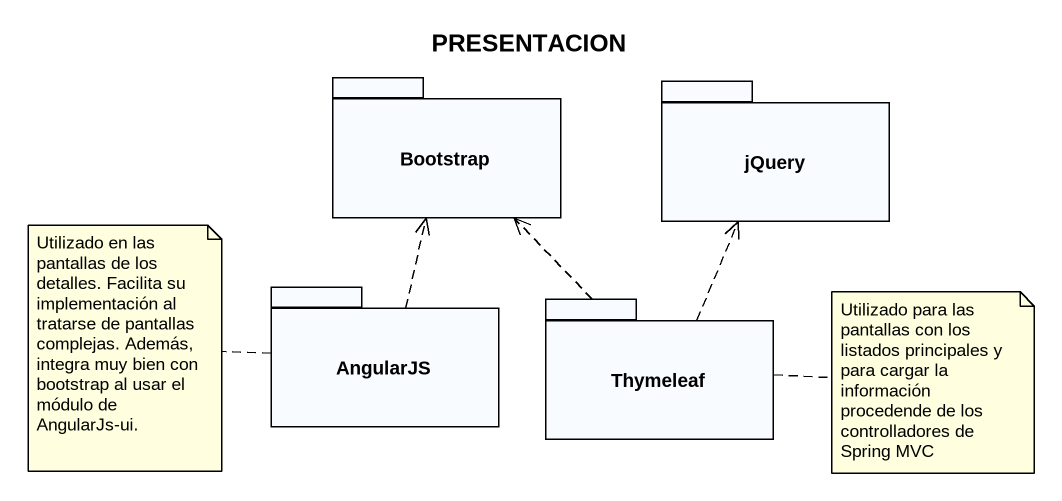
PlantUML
@startuml
title PRESENTACION
package Bootstrap {
}
package jQuery {
}
package AngularJS {
}
package Thymeleaf {
}
AngularJS .up.> Bootstrap
Thymeleaf .up.> Bootstrap
Thymeleaf .up.> jQuery
note left of AngularJS : Utilizado en las pantallas de los detalles. Facilita su implementación al tratarse de pantallas complejas. Además, integra muy bien con bootstrap al usar el módulo de AngularJs-ui.
note right of Thymeleaf : Utilizado para las pantallas con los listados principales y para cargar la información procedende de los controlladores de Spring MVC
@enduml
